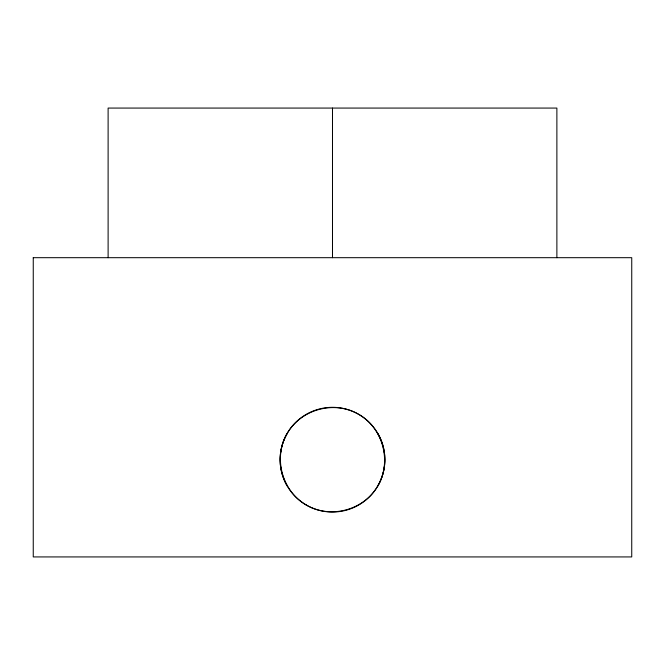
<?xml version="1.0" encoding="UTF-8"?>
<svg xmlns="http://www.w3.org/2000/svg" width="665" height="665" viewBox="0 0 665 665"><rect width="100%" height="100%" fill="white"/><g stroke="black" fill="none" stroke-linecap="round" stroke-linejoin="round"><path stroke-width="1" d="M287.139 433.497C272.974 457.678 281.952 491.169 306.307 505.034C330.497 519.199 363.988 510.221 377.845 485.866C392.009 461.676 383.04 428.185 358.676 414.328C334.495 400.164 301.004 409.133 287.139 433.497A51.995 51.546 -90 0 0 287.139 485.866M556.879 257.688L556.879 108.071L108.112 108.071L108.112 257.688M332.492 108.071L332.492 257.688M377.845 433.497A51.995 51.546 90 0 1 377.845 485.866M33.258 257.688L33.25 556.929L631.742 556.929L631.75 257.688L33.258 257.688M306.307 505.034A52.369 52.369 0 0 0 384.86 459.681A52.369 52.369 0 0 0 306.307 414.328A52.369 52.369 0 0 0 306.307 505.034"/></g></svg>
